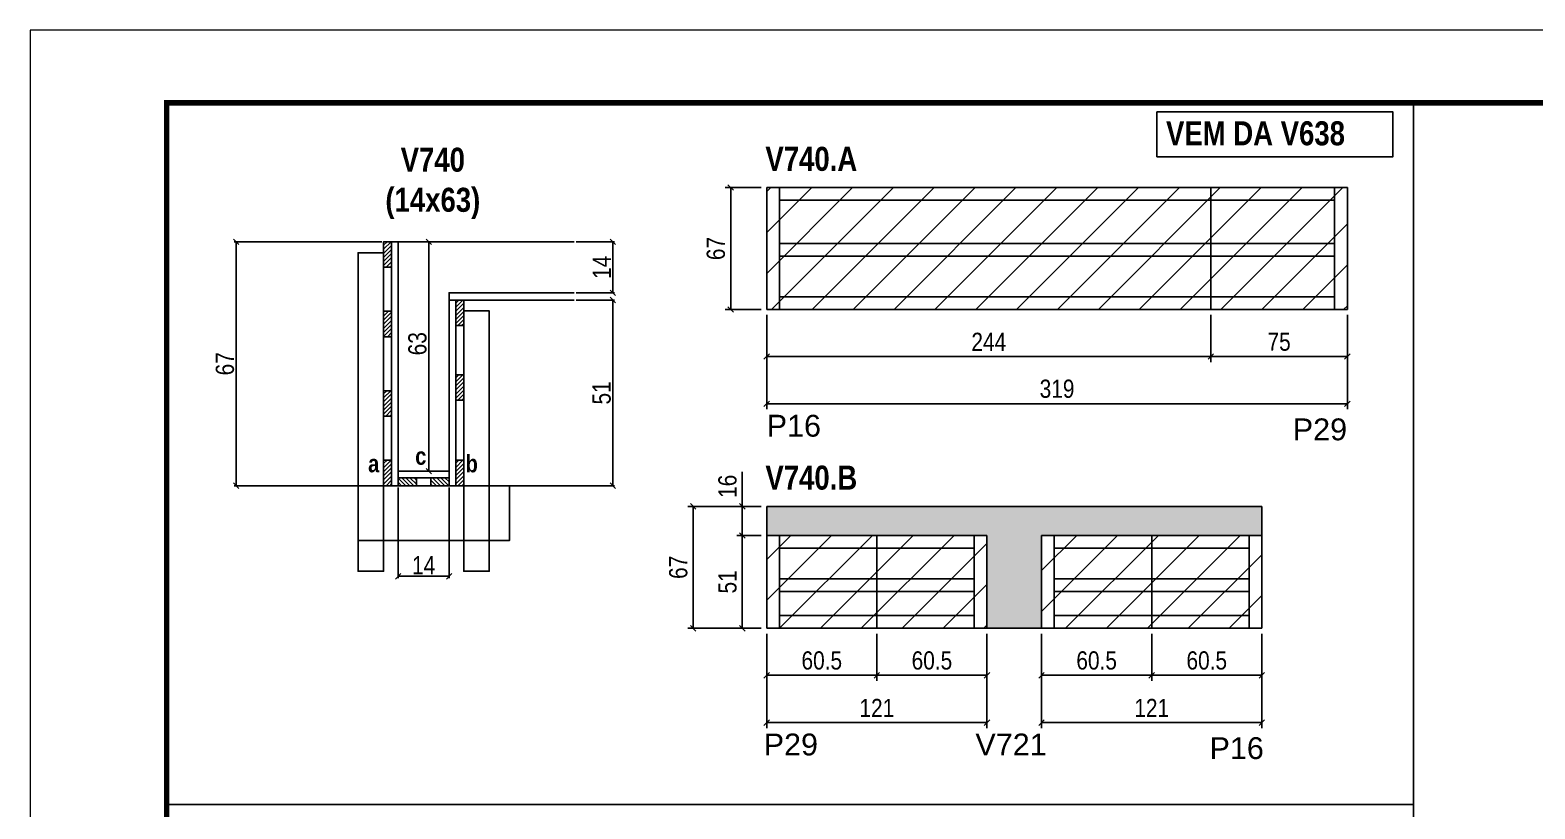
# Model space of a CAD drawing. Extents: x 3309 to 9563, y -2522 to 14608.
# Drawn here: x 6493 to 7320, y 10734 to 11162 of the extents above; entities that cross this region are included whole.
import ezdxf

# ---------------------------------------------------------------- set-up
doc = ezdxf.new("R2010")
doc.units = 0
doc.header["$PDMODE"] = 35
doc.header["$PDSIZE"] = -10
doc.linetypes.add('DASHED', pattern=[0.75, 0.5, -0.25])
for name, color, linetype in [('5', 5, 'Continuous'), ('COTA', 241, 'Continuous'), ('detalhes', 4, 'Continuous'), ('NOMENCLATURA', 7, 'Continuous'), ('Painéis', 200, 'Continuous'), ('SARR_2.2x7', 40, 'Continuous'), ('SARR_3.5x7', 81, 'Continuous')]:
    doc.layers.add(name, color=color, linetype=linetype)
for name, color, linetype, lineweight in [('CONCRETO', 251, 'Continuous', 25), ('Folhas', 255, 'Continuous', 9), ('Hachura', 251, 'Continuous', 9), ('SARRAFO DE PRESSAO', 251, 'DASHED', 9)]:
    doc.layers.add(name, color=color, linetype=linetype, lineweight=lineweight)
doc.styles.add('COTA TECNICA', font='techl___.ttf', dxfattribs={"height": 10})
doc.styles.add('COTA TECNICA 2X', font='techl___.ttf', dxfattribs={"height": 10})
doc.styles.get("Standard").update_dxf_attribs({"font": 'arial.ttf'})
doc.styles.add('TECNICA', font='techb___.ttf', dxfattribs={"height": 10})
doc.dimstyles.new('PAINEL', dxfattribs={"dimtxt": 10, "dimasz": 3, "dimexe": 3, "dimexo": 3, "dimgap": 3, "dimtad": 1, "dimdec": 1, "dimzin": 12, "dimdsep": 46, "dimtxsty": 'COTA TECNICA', "dimblk1": 'OBLIQUE', "dimblk2": 'OBLIQUE', "dimsah": 1, "dimcen": 0.9, "dimclrd": 4, "dimclre": 4, "dimclrt": 240, "dimadec": 1, "dimazin": 3, "dimtfac": 1, "dimtdec": 1, "dimtmove": 0, "dimatfit": 3, "dimfxl": 1, "dimtolj": 1, "dimtzin": 12, "dimarcsym": 0})
doc.dimstyles.new('SECAO', dxfattribs={"dimscale": 0.333333, "dimtxt": 5, "dimasz": 9, "dimexe": 3, "dimexo": 3, "dimgap": 3, "dimtad": 1, "dimdec": 1, "dimlfac": 0.5, "dimzin": 12, "dimdsep": 46, "dimtxsty": 'COTA TECNICA 2X', "dimblk1": 'OBLIQUE', "dimblk2": 'OBLIQUE', "dimsah": 1, "dimcen": 0.9, "dimclrd": 4, "dimclre": 4, "dimclrt": 240, "dimadec": 1, "dimazin": 3, "dimtfac": 1, "dimtdec": 1, "dimtmove": 0, "dimatfit": 3, "dimfxl": 1, "dimtolj": 1, "dimtzin": 12, "dimarcsym": 0})
pattern_1 = [(45, (-116874.6796, -22271.5299), (-1.122532015, 1.122532015), [])]

# ---------------------------------------------------------------- blocks, each defined once
blk = doc.blocks.new('9999999999')
at = {"layer": 'Folhas'}
blk.add_lwpolyline([(98138.98, 34190.21), (99623.98, 34190.21), (99623.98, 35240.21), (98138.98, 35240.21)], close=True, dxfattribs=at)
at = {"layer": 'Folhas', "color": 30, "const_width": 3}
blk.add_lwpolyline([(98213.98, 34230.21), (99583.98, 34230.21), (99583.98, 35200.21), (98213.98, 35200.21)], close=True, dxfattribs=at)
blk = doc.blocks.new('_Oblique')
at = {"color": 0, "linetype": 'ByBlock', "lineweight": -2}
blk.add_line((-0.5, -0.5), (0.5, 0.5), dxfattribs=at)
blk = doc.blocks.new('*D2323')
at = {"layer": 'COTA', "color": 4, "lineweight": -2, "transparency": 16777216}
for p, q in [((6695.09, 10910.82), (6695.09, 10861.07)), ((6723.09, 10910.82), (6723.09, 10861.07)), ((6723.09, 10862.07), (6695.09, 10862.07))]:
    blk.add_line(p, q, dxfattribs=at)
at = {"layer": 'Defpoints', "color": 0, "transparency": 16777216}
for p in [(6695.09, 10911.82), (6723.09, 10911.82), (6695.09, 10862.07)]:
    blk.add_point(p, dxfattribs=at)
at = {"layer": 'COTA', "color": 4, "lineweight": -2, "transparency": 16777216, "xscale": 3, "yscale": 3, "zscale": 3, "rotation": 180}
blk.add_blockref('_Oblique', (6695.09, 10862.07), dxfattribs=at)
at = {"layer": 'COTA', "color": 4, "lineweight": -2, "transparency": 16777216, "xscale": 3, "yscale": 3, "zscale": 3}
blk.add_blockref('_Oblique', (6723.09, 10862.07), dxfattribs=at)
at = {"layer": 'COTA', "color": 240, "transparency": 16777216, "insert": (6709.09, 10868.15), "char_height": 10, "attachment_point": 5, "style": 'COTA TECNICA 2X'}
blk.add_mtext('\\A1;14', dxfattribs=at)
blk = doc.blocks.new('*D2324')
at = {"layer": 'COTA', "color": 4, "lineweight": -2, "transparency": 16777216}
for p, q in [((6686.09, 11045.82), (6605.04, 11045.82)), ((6606.04, 11045.82), (6606.04, 10911.82)), ((6686.09, 10911.82), (6605.04, 10911.82))]:
    blk.add_line(p, q, dxfattribs=at)
at = {"layer": 'Defpoints', "color": 0, "transparency": 16777216}
for p in [(6687.09, 11045.82, 0), (6606.04, 10911.82), (6687.09, 10911.82, 0)]:
    blk.add_point(p, dxfattribs=at)
at = {"layer": 'COTA', "color": 4, "lineweight": -2, "transparency": 16777216, "xscale": 3, "yscale": 3, "zscale": 3}
for p, rotation in [((6606.04, 11045.82), 90), ((6606.04, 10911.82), 270)]:
    blk.add_blockref('_Oblique', p, dxfattribs=dict(at, rotation=rotation))
at = {"layer": 'COTA', "color": 240, "transparency": 16777216, "insert": (6599.94, 10978.82), "char_height": 10, "attachment_point": 5, "rotation": 90, "style": 'COTA TECNICA 2X'}
blk.add_mtext('\\A1;67', dxfattribs=at)
blk = doc.blocks.new('*D2325')
at = {"layer": 'COTA', "color": 4, "lineweight": -2, "transparency": 16777216}
for p, q in [((6792.79, 11013.82), (6814.01, 11013.82)), ((6813.01, 11013.82), (6813.01, 10911.82)), ((6732.09, 10911.82), (6814.01, 10911.82))]:
    blk.add_line(p, q, dxfattribs=at)
at = {"layer": 'Defpoints', "color": 0, "transparency": 16777216}
for p in [(6791.79, 11013.82), (6731.09, 10911.82, 0), (6813.01, 10911.82)]:
    blk.add_point(p, dxfattribs=at)
at = {"layer": 'COTA', "color": 4, "lineweight": -2, "transparency": 16777216, "xscale": 3, "yscale": 3, "zscale": 3}
for p, rotation in [((6813.01, 11013.82), 90), ((6813.01, 10911.82), 270)]:
    blk.add_blockref('_Oblique', p, dxfattribs=dict(at, rotation=rotation))
at = {"layer": 'COTA', "color": 240, "transparency": 16777216, "insert": (6806.9, 10962.82), "char_height": 10, "attachment_point": 5, "rotation": 90, "style": 'COTA TECNICA 2X'}
blk.add_mtext('\\A1;51', dxfattribs=at)
blk = doc.blocks.new('*D2326')
at = {"layer": 'COTA', "color": 4, "lineweight": -2, "transparency": 16777216}
for p, q in [((6722.09, 11045.82), (6710.91, 11045.82)), ((6711.91, 10919.82), (6711.91, 11045.82)), ((6722.09, 10919.82), (6710.91, 10919.82))]:
    blk.add_line(p, q, dxfattribs=at)
at = {"layer": 'Defpoints', "color": 0, "transparency": 16777216}
for p in [(6711.91, 11045.82), (6723.09, 11045.82), (6723.09, 10919.82)]:
    blk.add_point(p, dxfattribs=at)
at = {"layer": 'COTA', "color": 4, "lineweight": -2, "transparency": 16777216, "xscale": 3, "yscale": 3, "zscale": 3}
for p, rotation in [((6711.91, 11045.82), 90), ((6711.91, 10919.82), 270)]:
    blk.add_blockref('_Oblique', p, dxfattribs=dict(at, rotation=rotation))
at = {"layer": 'COTA', "color": 240, "transparency": 16777216, "insert": (6705.7, 10989.82), "char_height": 10, "attachment_point": 5, "rotation": 90, "style": 'COTA TECNICA 2X'}
blk.add_mtext('\\A1;63', dxfattribs=at)
blk = doc.blocks.new('*D2327')
at = {"layer": 'COTA', "color": 4, "lineweight": -2, "transparency": 16777216}
for p, q in [((6792.79, 11045.82), (6814.01, 11045.82)), ((6813.01, 11017.82), (6813.01, 11045.82)), ((6792.79, 11017.82), (6814.01, 11017.82))]:
    blk.add_line(p, q, dxfattribs=at)
at = {"layer": 'Defpoints', "color": 0, "transparency": 16777216}
for p in [(6791.79, 11045.82), (6813.01, 11045.82), (6791.79, 11017.82)]:
    blk.add_point(p, dxfattribs=at)
at = {"layer": 'COTA', "color": 4, "lineweight": -2, "transparency": 16777216, "xscale": 3, "yscale": 3, "zscale": 3}
for p, rotation in [((6813.01, 11045.82), 90), ((6813.01, 11017.82), 270)]:
    blk.add_blockref('_Oblique', p, dxfattribs=dict(at, rotation=rotation))
at = {"layer": 'COTA', "color": 240, "transparency": 16777216, "insert": (6806.94, 11031.82), "char_height": 10, "attachment_point": 5, "rotation": 90, "style": 'COTA TECNICA 2X'}
blk.add_mtext('\\A1;14', dxfattribs=at)
blk = doc.blocks.new('*D2332')
at = {"layer": 'COTA', "color": 4, "lineweight": -2, "transparency": 16777216}
for p, q in [((6897.56, 11005.62), (6897.56, 10953.8)), ((7216.56, 11005.62), (7216.56, 10953.8)), ((6897.56, 10956.8), (7216.56, 10956.8))]:
    blk.add_line(p, q, dxfattribs=at)
at = {"layer": 'Defpoints', "color": 0, "transparency": 16777216}
for p in [(6897.56, 11008.62), (7216.56, 11008.62), (7216.56, 10956.8)]:
    blk.add_point(p, dxfattribs=at)
at = {"layer": 'COTA', "color": 4, "lineweight": -2, "transparency": 16777216, "xscale": 3, "yscale": 3, "zscale": 3, "rotation": 180}
blk.add_blockref('_Oblique', (6897.56, 10956.8), dxfattribs=at)
at = {"layer": 'COTA', "color": 4, "lineweight": -2, "transparency": 16777216, "xscale": 3, "yscale": 3, "zscale": 3}
blk.add_blockref('_Oblique', (7216.56, 10956.8), dxfattribs=at)
at = {"layer": 'COTA', "color": 240, "transparency": 16777216, "insert": (7057.06, 10965.04), "char_height": 10, "attachment_point": 5, "style": 'COTA TECNICA'}
blk.add_mtext('\\A1;319', dxfattribs=at)
blk = doc.blocks.new('*D2333')
at = {"layer": 'COTA', "color": 4, "lineweight": -2, "transparency": 16777216}
for p, q in [((6897.56, 11005.62), (6897.56, 10979.78)), ((7141.56, 11005.62), (7141.56, 10979.78)), ((6897.56, 10982.78), (7141.56, 10982.78))]:
    blk.add_line(p, q, dxfattribs=at)
at = {"layer": 'Defpoints', "color": 0, "transparency": 16777216}
for p in [(6897.56, 11008.62), (7141.56, 11008.62), (7141.56, 10982.78)]:
    blk.add_point(p, dxfattribs=at)
at = {"layer": 'COTA', "color": 4, "lineweight": -2, "transparency": 16777216, "xscale": 3, "yscale": 3, "zscale": 3, "rotation": 180}
blk.add_blockref('_Oblique', (6897.56, 10982.78), dxfattribs=at)
at = {"layer": 'COTA', "color": 4, "lineweight": -2, "transparency": 16777216, "xscale": 3, "yscale": 3, "zscale": 3}
blk.add_blockref('_Oblique', (7141.56, 10982.78), dxfattribs=at)
at = {"layer": 'COTA', "color": 240, "transparency": 16777216, "insert": (7019.56, 10990.86), "char_height": 10, "attachment_point": 5, "style": 'COTA TECNICA'}
blk.add_mtext('\\A1;244', dxfattribs=at)
blk = doc.blocks.new('*D2334')
at = {"layer": 'COTA', "color": 4, "lineweight": -2, "transparency": 16777216}
for p, q in [((7141.56, 11005.62), (7141.56, 10979.78)), ((7216.56, 11005.62), (7216.56, 10979.78)), ((7141.56, 10982.78), (7216.56, 10982.78))]:
    blk.add_line(p, q, dxfattribs=at)
at = {"layer": 'Defpoints', "color": 0, "transparency": 16777216}
for p in [(7141.56, 11008.62), (7216.56, 11008.62), (7216.56, 10982.78)]:
    blk.add_point(p, dxfattribs=at)
at = {"layer": 'COTA', "color": 4, "lineweight": -2, "transparency": 16777216, "xscale": 3, "yscale": 3, "zscale": 3, "rotation": 180}
blk.add_blockref('_Oblique', (7141.56, 10982.78), dxfattribs=at)
at = {"layer": 'COTA', "color": 4, "lineweight": -2, "transparency": 16777216, "xscale": 3, "yscale": 3, "zscale": 3}
blk.add_blockref('_Oblique', (7216.56, 10982.78), dxfattribs=at)
at = {"layer": 'COTA', "color": 240, "transparency": 16777216, "insert": (7179.06, 10990.89), "char_height": 10, "attachment_point": 5, "style": 'COTA TECNICA'}
blk.add_mtext('\\A1;75', dxfattribs=at)
blk = doc.blocks.new('*D2335')
at = {"layer": 'COTA', "color": 4, "lineweight": -2, "transparency": 16777216}
for p, q in [((6897.56, 10830.48), (6897.56, 10778.66)), ((7018.56, 10830.48), (7018.56, 10778.66)), ((6897.56, 10781.66), (7018.56, 10781.66))]:
    blk.add_line(p, q, dxfattribs=at)
at = {"layer": 'Defpoints', "color": 0, "transparency": 16777216}
for p in [(6897.56, 10833.48), (7018.56, 10833.48), (7018.56, 10781.66)]:
    blk.add_point(p, dxfattribs=at)
at = {"layer": 'COTA', "color": 4, "lineweight": -2, "transparency": 16777216, "xscale": 3, "yscale": 3, "zscale": 3, "rotation": 180}
blk.add_blockref('_Oblique', (6897.56, 10781.66), dxfattribs=at)
at = {"layer": 'COTA', "color": 4, "lineweight": -2, "transparency": 16777216, "xscale": 3, "yscale": 3, "zscale": 3}
blk.add_blockref('_Oblique', (7018.56, 10781.66), dxfattribs=at)
at = {"layer": 'COTA', "color": 240, "transparency": 16777216, "insert": (6958.06, 10789.72), "char_height": 10, "attachment_point": 5, "style": 'COTA TECNICA'}
blk.add_mtext('\\A1;121', dxfattribs=at)
blk = doc.blocks.new('*D2336')
at = {"layer": 'COTA', "color": 4, "lineweight": -2, "transparency": 16777216}
for p, q in [((6897.56, 10830.48), (6897.56, 10804.65)), ((6958.06, 10830.48), (6958.06, 10804.65)), ((6897.56, 10807.65), (6958.06, 10807.65))]:
    blk.add_line(p, q, dxfattribs=at)
at = {"layer": 'Defpoints', "color": 0, "transparency": 16777216}
for p in [(6897.56, 10833.48), (6958.06, 10833.48), (6958.06, 10807.65)]:
    blk.add_point(p, dxfattribs=at)
at = {"layer": 'COTA', "color": 4, "lineweight": -2, "transparency": 16777216, "xscale": 3, "yscale": 3, "zscale": 3, "rotation": 180}
blk.add_blockref('_Oblique', (6897.56, 10807.65), dxfattribs=at)
at = {"layer": 'COTA', "color": 4, "lineweight": -2, "transparency": 16777216, "xscale": 3, "yscale": 3, "zscale": 3}
blk.add_blockref('_Oblique', (6958.06, 10807.65), dxfattribs=at)
at = {"layer": 'COTA', "color": 240, "transparency": 16777216, "insert": (6927.81, 10815.76), "char_height": 10, "attachment_point": 5, "style": 'COTA TECNICA'}
blk.add_mtext('\\A1;60.5', dxfattribs=at)
blk = doc.blocks.new('*D2337')
at = {"layer": 'COTA', "color": 4, "lineweight": -2, "transparency": 16777216}
for p, q in [((6958.06, 10830.48), (6958.06, 10804.65)), ((7018.56, 10830.48), (7018.56, 10804.65)), ((6958.06, 10807.65), (7018.56, 10807.65))]:
    blk.add_line(p, q, dxfattribs=at)
at = {"layer": 'Defpoints', "color": 0, "transparency": 16777216}
for p in [(6958.06, 10833.48), (7018.56, 10833.48), (7018.56, 10807.65)]:
    blk.add_point(p, dxfattribs=at)
at = {"layer": 'COTA', "color": 4, "lineweight": -2, "transparency": 16777216, "xscale": 3, "yscale": 3, "zscale": 3, "rotation": 180}
blk.add_blockref('_Oblique', (6958.06, 10807.65), dxfattribs=at)
at = {"layer": 'COTA', "color": 4, "lineweight": -2, "transparency": 16777216, "xscale": 3, "yscale": 3, "zscale": 3}
blk.add_blockref('_Oblique', (7018.56, 10807.65), dxfattribs=at)
at = {"layer": 'COTA', "color": 240, "transparency": 16777216, "insert": (6988.31, 10815.76), "char_height": 10, "attachment_point": 5, "style": 'COTA TECNICA'}
blk.add_mtext('\\A1;60.5', dxfattribs=at)
blk = doc.blocks.new('*D2338')
at = {"layer": 'COTA', "color": 4, "lineweight": -2, "transparency": 16777216}
for p, q in [((7048.56, 10830.48), (7048.56, 10778.66)), ((7169.56, 10830.48), (7169.56, 10778.66)), ((7048.56, 10781.66), (7169.56, 10781.66))]:
    blk.add_line(p, q, dxfattribs=at)
at = {"layer": 'Defpoints', "color": 0, "transparency": 16777216}
for p in [(7048.56, 10833.48), (7169.56, 10833.48), (7169.56, 10781.66)]:
    blk.add_point(p, dxfattribs=at)
at = {"layer": 'COTA', "color": 4, "lineweight": -2, "transparency": 16777216, "xscale": 3, "yscale": 3, "zscale": 3, "rotation": 180}
blk.add_blockref('_Oblique', (7048.56, 10781.66), dxfattribs=at)
at = {"layer": 'COTA', "color": 4, "lineweight": -2, "transparency": 16777216, "xscale": 3, "yscale": 3, "zscale": 3}
blk.add_blockref('_Oblique', (7169.56, 10781.66), dxfattribs=at)
at = {"layer": 'COTA', "color": 240, "transparency": 16777216, "insert": (7109.06, 10789.72), "char_height": 10, "attachment_point": 5, "style": 'COTA TECNICA'}
blk.add_mtext('\\A1;121', dxfattribs=at)
blk = doc.blocks.new('*D2339')
at = {"layer": 'COTA', "color": 4, "lineweight": -2, "transparency": 16777216}
for p, q in [((7048.56, 10830.48), (7048.56, 10804.65)), ((7109.06, 10830.48), (7109.06, 10804.65)), ((7048.56, 10807.65), (7109.06, 10807.65))]:
    blk.add_line(p, q, dxfattribs=at)
at = {"layer": 'Defpoints', "color": 0, "transparency": 16777216}
for p in [(7048.56, 10833.48), (7109.06, 10833.48), (7109.06, 10807.65)]:
    blk.add_point(p, dxfattribs=at)
at = {"layer": 'COTA', "color": 4, "lineweight": -2, "transparency": 16777216, "xscale": 3, "yscale": 3, "zscale": 3, "rotation": 180}
blk.add_blockref('_Oblique', (7048.56, 10807.65), dxfattribs=at)
at = {"layer": 'COTA', "color": 4, "lineweight": -2, "transparency": 16777216, "xscale": 3, "yscale": 3, "zscale": 3}
blk.add_blockref('_Oblique', (7109.06, 10807.65), dxfattribs=at)
at = {"layer": 'COTA', "color": 240, "transparency": 16777216, "insert": (7078.81, 10815.76), "char_height": 10, "attachment_point": 5, "style": 'COTA TECNICA'}
blk.add_mtext('\\A1;60.5', dxfattribs=at)
blk = doc.blocks.new('*D2340')
at = {"layer": 'COTA', "color": 4, "lineweight": -2, "transparency": 16777216}
for p, q in [((7109.06, 10830.48), (7109.06, 10804.65)), ((7169.56, 10830.48), (7169.56, 10804.65)), ((7109.06, 10807.65), (7169.56, 10807.65))]:
    blk.add_line(p, q, dxfattribs=at)
at = {"layer": 'Defpoints', "color": 0, "transparency": 16777216}
for p in [(7109.06, 10833.48), (7169.56, 10833.48), (7169.56, 10807.65)]:
    blk.add_point(p, dxfattribs=at)
at = {"layer": 'COTA', "color": 4, "lineweight": -2, "transparency": 16777216, "xscale": 3, "yscale": 3, "zscale": 3, "rotation": 180}
blk.add_blockref('_Oblique', (7109.06, 10807.65), dxfattribs=at)
at = {"layer": 'COTA', "color": 4, "lineweight": -2, "transparency": 16777216, "xscale": 3, "yscale": 3, "zscale": 3}
blk.add_blockref('_Oblique', (7169.56, 10807.65), dxfattribs=at)
at = {"layer": 'COTA', "color": 240, "transparency": 16777216, "insert": (7139.31, 10815.76), "char_height": 10, "attachment_point": 5, "style": 'COTA TECNICA'}
blk.add_mtext('\\A1;60.5', dxfattribs=at)
blk = doc.blocks.new('*D2341')
at = {"layer": 'COTA', "color": 4, "lineweight": -2, "transparency": 16777216}
for p, q in [((6894.56, 11075.62), (6874.75, 11075.62)), ((6877.75, 11008.62), (6877.75, 11075.62)), ((6894.56, 11008.62), (6874.75, 11008.62))]:
    blk.add_line(p, q, dxfattribs=at)
at = {"layer": 'Defpoints', "color": 0, "transparency": 16777216}
for p in [(6877.75, 11075.62), (6897.56, 11075.62), (6897.56, 11008.62)]:
    blk.add_point(p, dxfattribs=at)
at = {"layer": 'COTA', "color": 4, "lineweight": -2, "transparency": 16777216, "xscale": 3, "yscale": 3, "zscale": 3}
for p, rotation in [((6877.75, 11075.62), 90), ((6877.75, 11008.62), 270)]:
    blk.add_blockref('_Oblique', p, dxfattribs=dict(at, rotation=rotation))
at = {"layer": 'COTA', "color": 240, "transparency": 16777216, "insert": (6869.65, 11042.12), "char_height": 10, "attachment_point": 5, "rotation": 90, "style": 'COTA TECNICA'}
blk.add_mtext('\\A1;67', dxfattribs=at)
blk = doc.blocks.new('*D2342')
at = {"layer": 'COTA', "color": 4, "lineweight": -2, "transparency": 16777216}
for p, q in [((6894.56, 10884.48), (6881.15, 10884.48)), ((6884.15, 10884.48), (6884.15, 10833.48)), ((6894.56, 10833.48), (6881.15, 10833.48))]:
    blk.add_line(p, q, dxfattribs=at)
at = {"layer": 'Defpoints', "color": 0, "transparency": 16777216}
for p in [(6897.56, 10884.48), (6884.15, 10833.48), (6897.56, 10833.48)]:
    blk.add_point(p, dxfattribs=at)
at = {"layer": 'COTA', "color": 4, "lineweight": -2, "transparency": 16777216, "xscale": 3, "yscale": 3, "zscale": 3}
for p, rotation in [((6884.15, 10884.48), 90), ((6884.15, 10833.48), 270)]:
    blk.add_blockref('_Oblique', p, dxfattribs=dict(at, rotation=rotation))
at = {"layer": 'COTA', "color": 240, "transparency": 16777216, "insert": (6876.04, 10858.98), "char_height": 10, "attachment_point": 5, "rotation": 90, "style": 'COTA TECNICA'}
blk.add_mtext('\\A1;51', dxfattribs=at)
blk = doc.blocks.new('*D2343')
at = {"layer": 'COTA', "color": 4, "lineweight": -2, "transparency": 16777216}
for p, q in [((6884.15, 10900.48), (6884.15, 10919.5)), ((6894.56, 10900.48), (6881.15, 10900.48)), ((6884.15, 10884.48), (6884.15, 10900.48)), ((6894.56, 10884.48), (6881.15, 10884.48))]:
    blk.add_line(p, q, dxfattribs=at)
at = {"layer": 'Defpoints', "color": 0, "transparency": 16777216}
for p in [(6884.15, 10900.48), (6897.56, 10900.48), (6897.56, 10884.48)]:
    blk.add_point(p, dxfattribs=at)
at = {"layer": 'COTA', "color": 4, "lineweight": -2, "transparency": 16777216, "xscale": 3, "yscale": 3, "zscale": 3}
for p, rotation in [((6884.15, 10900.48), 90), ((6884.15, 10884.48), 270)]:
    blk.add_blockref('_Oblique', p, dxfattribs=dict(at, rotation=rotation))
at = {"layer": 'COTA', "color": 240, "transparency": 16777216, "insert": (6876.04, 10911.49), "char_height": 10, "attachment_point": 5, "rotation": 90, "style": 'COTA TECNICA'}
blk.add_mtext('\\A1;16', dxfattribs=at)
blk = doc.blocks.new('*D2344')
at = {"layer": 'COTA', "color": 4, "lineweight": -2, "transparency": 16777216}
for p, q in [((6894.56, 10900.48), (6854.13, 10900.48)), ((6857.13, 10833.48), (6857.13, 10900.48)), ((6894.56, 10833.48), (6854.13, 10833.48))]:
    blk.add_line(p, q, dxfattribs=at)
at = {"layer": 'Defpoints', "color": 0, "transparency": 16777216}
for p in [(6857.13, 10900.48), (6897.56, 10900.48), (6897.56, 10833.48)]:
    blk.add_point(p, dxfattribs=at)
at = {"layer": 'COTA', "color": 4, "lineweight": -2, "transparency": 16777216, "xscale": 3, "yscale": 3, "zscale": 3}
for p, rotation in [((6857.13, 10900.48), 90), ((6857.13, 10833.48), 270)]:
    blk.add_blockref('_Oblique', p, dxfattribs=dict(at, rotation=rotation))
at = {"layer": 'COTA', "color": 240, "transparency": 16777216, "insert": (6849.02, 10866.98), "char_height": 10, "attachment_point": 5, "rotation": 90, "style": 'COTA TECNICA'}
blk.add_mtext('\\A1;67', dxfattribs=at)

msp = doc.modelspace()

# ---------------------------------------------------------------- hatches: boundary and pattern name
at = {"layer": 'COTA'}
h = msp.add_hatch(dxfattribs=at)
h.set_pattern_fill('AR-CONC', color=256, scale=0.03)
h.set_pattern_definition([(50, (-32.7245, 18.0535), (5.46554, -0.4781726), [0.5715, -6.2865]), (355, (-32.7245, 18.0535), (-1.0573026, 5.7317054), [0.4572, -5.0292175]), (100.451445, (-32.269, 18.0137), (4.4082374, 5.2535326), [0.4857003, -5.3427073]), (46.1842, (-32.7245, 19.5775), (8.1323712, -1.26127), [0.85725, -9.42975]), (96.63556, (-32.047, 19.4724), (7.122124, 7.4227837), [0.7285507, -8.014068]), (351.18415, (-32.7245, 19.5775), (7.122124, 7.422784), [0.685799, -7.543792]), (21, (-31.9625, 19.1965), (4.5484317, -3.067956), [0.5715, -6.2865]), (326, (-31.9625, 19.1965), (1.8540609, 5.525639), [0.4572, -5.0292]), (71.451445, (-31.5835, 18.941), (6.4024926, 2.457683), [0.4857003, -5.3426981]), (37.5, (-32.7245, 18.0535), (0.0926581, 2.53665117), [0, -4.96824, 0, -5.1054, 0, -5.04825]), (7.5, (-32.7245, 18.0535), (2.0045899, 3.00541724), [0, -2.91084, 0, -4.85394, 0, -1.92405]), (327.5, (-34.4238, 18.0535), (4.06771786, -0.17186232), [0, -1.905, 0, -5.9436, 0, -7.8867]), (317.5, (-35.1858, 18.0535), (4.4438754, 0.7627947), [0, -2.4765, 0, -3.94716, 0, -5.6007])])
h.paths.add_polyline_path([(7018.56, 10833.48), (7048.56, 10833.48), (7048.56, 10884.48), (7169.56, 10884.48), (7169.56, 10900.48), (6897.56, 10900.48), (6897.56, 10884.48), (7018.56, 10884.48)])
at = {"layer": 'Hachura', "linetype": 'ByBlock'}
h = msp.add_hatch(dxfattribs=at)
h.set_pattern_fill('ANSI31', color=256, scale=5)
h.paths.add_polyline_path([(7141.56, 11008.62), (7141.56, 11075.62), (6897.56, 11075.62), (6897.56, 11008.62)])
h.paths.add_polyline_path([(7141.56, 11008.62), (7216.56, 11008.62), (7216.56, 11075.62), (7141.56, 11075.62)])
h.paths.add_polyline_path([(7109.06, 10833.48), (7169.56, 10833.48), (7169.56, 10884.48), (7109.06, 10884.48)])
h.paths.add_polyline_path([(7109.06, 10833.48), (7109.06, 10884.48), (7048.56, 10884.48), (7048.56, 10833.48)])
h.paths.add_polyline_path([(7018.56, 10884.48), (6958.06, 10884.48), (6958.06, 10833.48), (7018.56, 10833.48)])
h.paths.add_polyline_path([(6897.56, 10884.48), (6897.56, 10833.48), (6958.06, 10833.48), (6958.06, 10884.48)])
at = {"layer": 'SARR_2.2x7'}
h = msp.add_hatch(dxfattribs=at)
h.set_pattern_fill('ANSI31', color=256, scale=0.5)
h.set_pattern_definition([(45, (-116825.0796, -22189.7139), (-1.122532015, 1.122532015), [])])
h.paths.add_polyline_path([(6687.09, 11031.82), (6691.49, 11031.82), (6691.49, 11045.82), (6687.09, 11045.82)])
h = msp.add_hatch(dxfattribs=at)
h.set_pattern_fill('ANSI31', color=256, scale=0.5)
h.set_pattern_definition([(45, (-116835.0796, -22221.7139), (-1.122532015, 1.122532015), [])])
h.paths.add_polyline_path([(6731.09, 10999.82), (6726.69, 10999.82), (6726.69, 11013.82), (6731.09, 11013.82)])
h = msp.add_hatch(dxfattribs=at)
h.set_pattern_fill('ANSI31', color=256, scale=0.5)
h.set_pattern_definition(pattern_1)
h.paths.add_polyline_path([(6691.49, 11007.64), (6687.09, 11007.64), (6687.09, 10993.64), (6691.49, 10993.64)])
h = msp.add_hatch(dxfattribs=at)
h.set_pattern_fill('ANSI31', color=256, scale=0.5)
h.set_pattern_definition([(45, (-116835.0796, -22262.7139), (-1.122532015, 1.122532015), [])])
h.paths.add_polyline_path([(6731.09, 10958.82), (6726.69, 10958.82), (6726.69, 10972.82), (6731.09, 10972.82)])
h = msp.add_hatch(dxfattribs=at)
h.set_pattern_fill('ANSI31', color=256, scale=0.5)
h.set_pattern_definition(pattern_1)
h.paths.add_polyline_path([(6691.49, 10950.01), (6687.09, 10950.01), (6687.09, 10964.01), (6691.49, 10964.01)])
h = msp.add_hatch(dxfattribs=at)
h.set_pattern_fill('ANSI31', color=256, scale=0.5)
h.set_pattern_definition([(45, (-116825.0796, -22309.7139), (-1.122532015, 1.122532015), [])])
h.paths.add_polyline_path([(6687.09, 10911.82), (6691.49, 10911.82), (6691.49, 10925.82), (6687.09, 10925.82)])
h = msp.add_hatch(dxfattribs=at)
h.set_pattern_fill('ANSI31', color=256, scale=0.5)
h.set_pattern_definition([(45, (-116835.0796, -22309.7139), (-1.122532015, 1.122532015), [])])
h.paths.add_polyline_path([(6731.09, 10911.82), (6726.69, 10911.82), (6726.69, 10925.82), (6731.09, 10925.82)])
h = msp.add_hatch(dxfattribs=at)
h.set_pattern_fill('ANSI31', color=256, scale=0.5, angle=90)
h.set_pattern_definition([(135, (39930.6287, -112600.3449), (-1.122532015, -1.122532015), [])])
h.paths.add_polyline_path([(6705.09, 10911.82), (6705.09, 10916.22), (6695.09, 10916.22), (6695.09, 10911.82)])
h = msp.add_hatch(dxfattribs=at)
h.set_pattern_fill('ANSI31', color=256, scale=0.5, angle=90)
h.set_pattern_definition([(135, (39920.6287, -112600.3449), (-1.122532015, -1.122532015), [])])
h.paths.add_polyline_path([(6713.09, 10916.22), (6713.09, 10911.82), (6723.09, 10911.82), (6723.09, 10916.22)])

# ---------------------------------------------------------------- linework, layer by layer
at = {"layer": 'CONCRETO', "linetype": 'Continuous'}
msp.add_line((6791.79, 11045.82), (6687.09, 11045.82), dxfattribs=at)
at = {"layer": 'COTA'}
for p, q in [((7252.87, 11122.13), (7252.87, 10351.38)), ((6897.56, 10884.48), (6897.56, 10900.48)), ((6897.56, 10900.48), (7169.56, 10900.48)), ((7169.56, 10900.48), (7169.56, 10884.48)), ((7018.56, 10833.48), (7048.56, 10833.48)), ((7252.87, 10736.76), (6567.87, 10736.76))]:
    msp.add_line(p, q, dxfattribs=at)
at = {"layer": 'NOMENCLATURA'}
msp.add_lwpolyline([(7111.92, 11117.15), (7241.55, 11117.15), (7241.55, 11092.58), (7111.92, 11092.58)], close=True, dxfattribs=at)
at = {"layer": 'Painéis', "linetype": 'ByBlock'}
for p, q in [((7216.56, 11075.62), (6897.56, 11075.62)), ((6897.56, 11075.62), (6897.56, 11008.62)), ((7141.56, 11075.62), (7141.56, 11008.62)), ((7216.56, 11008.62), (7216.56, 11075.62)), ((6897.56, 11008.62), (7216.56, 11008.62)), ((7018.56, 10884.48), (6897.56, 10884.48)), ((6897.56, 10884.48), (6897.56, 10833.48)), ((6958.06, 10884.48), (6958.06, 10833.48)), ((7018.56, 10833.48), (7018.56, 10884.48)), ((7169.56, 10884.48), (7048.56, 10884.48)), ((7048.56, 10884.48), (7048.56, 10833.48)), ((7109.06, 10884.48), (7109.06, 10833.48)), ((7169.56, 10833.48), (7169.56, 10884.48)), ((6897.56, 10833.48), (7018.56, 10833.48)), ((7048.56, 10833.48), (7169.56, 10833.48))]:
    msp.add_line(p, q, dxfattribs=at)
at = {"layer": 'Painéis', "linetype": 'Continuous'}
for points in [[(6691.49, 10911.82), (6691.49, 11045.82), (6695.09, 11045.82), (6695.09, 10911.82)], [(6726.69, 10911.82), (6726.69, 11013.82), (6723.09, 11013.82), (6723.09, 10911.82)], [(6723.09, 10919.82), (6695.09, 10919.82), (6695.09, 10916.22), (6723.09, 10916.22)]]:
    msp.add_lwpolyline(points, close=True, dxfattribs=at)
at = {"layer": 'Painéis', "linetype": 'Continuous', "elevation": 0}
msp.add_lwpolyline([(6791.79, 11013.82), (6723.09, 11013.82), (6723.09, 11017.82), (6791.79, 11017.82)], dxfattribs=at)
at = {"layer": 'SARR_2.2x7', "linetype": 'Continuous'}
for p, q in [((6904.56, 11008.62), (6904.56, 11075.62)), ((7209.56, 11008.62), (7209.56, 11075.62)), ((6904.56, 11068.62), (7141.56, 11068.62)), ((7141.56, 11068.62), (7209.56, 11068.62)), ((6904.56, 11044.9), (7141.56, 11044.9)), ((7209.56, 11044.9), (7141.56, 11044.9)), ((6904.56, 11037.9), (7141.56, 11037.9)), ((7209.56, 11037.9), (7141.56, 11037.9)), ((6904.56, 11015.62), (7141.56, 11015.62)), ((7141.56, 11015.62), (7209.56, 11015.62)), ((6904.56, 10833.48), (6904.56, 10884.48)), ((7011.56, 10833.48), (7011.56, 10884.48)), ((7055.56, 10833.48), (7055.56, 10884.48)), ((7162.56, 10833.48), (7162.56, 10884.48)), ((6904.56, 10877.48), (6958.06, 10877.48)), ((6958.06, 10877.48), (7011.56, 10877.48)), ((7055.56, 10877.48), (7109.06, 10877.48)), ((7109.06, 10877.48), (7162.56, 10877.48)), ((6904.56, 10860.64), (6958.06, 10860.64)), ((6958.06, 10860.64), (7011.56, 10860.64)), ((7055.56, 10860.64), (7109.06, 10860.64)), ((7109.06, 10860.64), (7162.56, 10860.64)), ((6904.56, 10853.64), (6958.06, 10853.64)), ((6958.06, 10853.64), (7011.56, 10853.64)), ((7055.56, 10853.64), (7109.06, 10853.64)), ((7109.06, 10853.64), (7162.56, 10853.64)), ((6904.56, 10840.48), (6958.06, 10840.48)), ((6958.06, 10840.48), (7011.56, 10840.48)), ((7055.56, 10840.48), (7109.06, 10840.48)), ((7109.06, 10840.48), (7162.56, 10840.48))]:
    msp.add_line(p, q, dxfattribs=at)
at = {"layer": 'SARR_2.2x7'}
for points in [[(6691.49, 11045.82), (6691.49, 11031.82), (6687.09, 11031.82), (6687.09, 11045.82)], [(6726.69, 11013.82), (6726.69, 10999.82), (6731.09, 10999.82), (6731.09, 11013.82)], [(6687.09, 10993.64), (6687.09, 11007.64), (6691.49, 11007.64), (6691.49, 10993.64)], [(6726.69, 10972.82), (6726.69, 10958.82), (6731.09, 10958.82), (6731.09, 10972.82)], [(6687.09, 10964.01), (6687.09, 10950.01), (6691.49, 10950.01), (6691.49, 10964.01)], [(6691.49, 10925.82), (6691.49, 10911.82), (6687.09, 10911.82), (6687.09, 10925.82)], [(6726.69, 10925.82), (6726.69, 10911.82), (6731.09, 10911.82), (6731.09, 10925.82)], [(6695.09, 10916.22), (6705.09, 10916.22), (6705.09, 10911.82), (6695.09, 10911.82)], [(6723.09, 10916.22), (6713.09, 10916.22), (6713.09, 10911.82), (6723.09, 10911.82)]]:
    msp.add_lwpolyline(points, close=True, dxfattribs=at)
at = {"layer": 'SARR_3.5x7'}
for points in [[(6687.09, 11039.82), (6673.09, 11039.82), (6673.09, 10864.85), (6687.09, 10864.85)], [(6731.09, 11007.82), (6745.09, 11007.82), (6745.09, 10864.85), (6731.09, 10864.85)], [(6673.09, 10911.82), (6756.28, 10911.82), (6756.28, 10881.73), (6673.09, 10881.73)]]:
    msp.add_lwpolyline(points, close=True, dxfattribs=at)

# ---------------------------------------------------------------- block references
at = {"layer": 'SARRAFO DE PRESSAO', "color": 6, "linetype": 'ByBlock'}
msp.add_blockref('9999999999', (-91646.11, -24078.07), dxfattribs=at)

# ---------------------------------------------------------------- texts
at = {"layer": '5', "linetype": 'Continuous'}
for s, rotation, p in [('P16', 0.00004, (6897.54, 10938.78)), ('P29', 0.00004, (7186.57, 10936.78)), ('P29', 0.00004, (6895.9, 10763.65)), ('V721', 359.99996, (7012.21, 10763.65)), ('P16', 0.00004, (7140.83, 10761.65))]:
    msp.add_text(s, height=12, rotation=rotation, dxfattribs=at).set_placement(p)
at = {"layer": 'detalhes', "style": 'TECNICA'}
for s, p in [('c', (6704.44, 10923.3)), ('b', (6732.13, 10919.18)), ('a', (6678.57, 10919.19))]:
    msp.add_text(s, height=9.6, dxfattribs=at).set_placement(p)
at = {"layer": 'NOMENCLATURA', "style": 'TECNICA'}
for s, p in [('VEM DA V638', (7116.93, 11098.84)), ('V740.A', (6896.84, 11084.8)), ('V740.B', (6896.84, 10909.67))]:
    msp.add_text(s, height=13.2, dxfattribs=at).set_placement(p)
at = {"layer": 'NOMENCLATURA', "insert": (6714.12, 11097.52), "char_height": 13.2, "attachment_point": 2, "style": 'TECNICA'}
msp.add_mtext_dynamic_manual_height_columns('V740\\P(14x63)', width=300.2766, gutter_width=1, heights=[0], dxfattribs=at)

# ---------------------------------------------------------------- dimensions: what is measured, and where the dimension line sits
at = {"layer": 'COTA'}
for base, p1, p2, angle, dimstyle, picture, middle in [((6877.75, 11075.62), (6897.56, 11008.62), (6897.56, 11075.62), 90, 'PAINEL', '*D2341', (6869.65, 11042.12)), ((6606.04, 10911.82, 0), (6687.09, 11045.82), (6687.09, 10911.82), 90, 'SECAO', '*D2324', (6599.94, 10978.82, 0)), ((6813.01, 11045.82), (6791.79, 11017.82), (6791.79, 11045.82), 90, 'SECAO', '*D2327', (6806.94, 11031.82)), ((6813.01, 10911.82, 0), (6791.79, 11013.82), (6731.09, 10911.82), 90, 'SECAO', '*D2325', (6806.9, 10962.82, 0)), ((7216.56, 10956.8), (6897.56, 11008.62), (7216.56, 11008.62), 180, 'PAINEL', '*D2332', (7057.06, 10965.04)), ((6884.15, 10900.48), (6897.56, 10884.48), (6897.56, 10900.48), 90, 'PAINEL', '*D2343', (6876.04, 10911.49)), ((6857.13, 10900.48), (6897.56, 10833.48), (6897.56, 10900.48), 90, 'PAINEL', '*D2344', (6849.02, 10866.98)), ((6884.15, 10833.48), (6897.56, 10884.48), (6897.56, 10833.48), 90, 'PAINEL', '*D2342', (6876.04, 10858.98)), ((7018.56, 10781.66), (6897.56, 10833.48), (7018.56, 10833.48), 180, 'PAINEL', '*D2335', (6958.06, 10789.72)), ((7169.56, 10781.66), (7048.56, 10833.48), (7169.56, 10833.48), 180, 'PAINEL', '*D2338', (7109.06, 10789.72))]:
    dim = msp.add_linear_dim(base=base, p1=p1, p2=p2, angle=angle, dimstyle=dimstyle, dxfattribs=at)
    dim.commit()
    dim.dimension.update_dxf_attribs({"geometry": picture, "text_midpoint": middle})
for base, p1, p2, angle, picture, middle in [((6711.91, 11045.82), (6723.09, 10919.82), (6723.09, 11045.82), 90, '*D2326', (6711.91, 10989.82)), ((6695.09, 10862.07), (6723.09, 10911.82), (6695.09, 10911.82), 180, '*D2323', (6709.09, 10862.07))]:
    dim = msp.add_linear_dim(base=base, p1=p1, p2=p2, angle=angle, dimstyle='SECAO', dxfattribs=at)
    dim.commit()
    dim.dimension.update_dxf_attribs({"geometry": picture, "text_midpoint": middle, "dimtype": 160})
for base, p1, p2, picture, middle in [((7141.56, 10982.78), (6897.56, 11008.62), (7141.56, 11008.62), '*D2333', (7019.56, 10990.86)), ((6958.06, 10807.65), (6897.56, 10833.48), (6958.06, 10833.48), '*D2336', (6927.81, 10815.76)), ((7109.06, 10807.65), (7048.56, 10833.48), (7109.06, 10833.48), '*D2339', (7078.81, 10815.76))]:
    dim = msp.add_linear_dim(base=base, p1=p1, p2=p2, dimstyle='PAINEL', dxfattribs=at)
    dim.commit()
    dim.dimension.update_dxf_attribs({"geometry": picture, "text_midpoint": middle})
for base, p1, p2, picture, middle in [((7216.56, 10982.78), (7141.56, 11008.62), (7216.56, 11008.62), '*D2334', (7179.06, 10990.89)), ((7018.56, 10807.65), (6958.06, 10833.48), (7018.56, 10833.48), '*D2337', (6988.31, 10815.76)), ((7169.56, 10807.65), (7109.06, 10833.48), (7169.56, 10833.48), '*D2340', (7139.31, 10815.76))]:
    dim = msp.add_linear_dim(base=base, p1=p1, p2=p2, dimstyle='PAINEL', override={"dimtmove": 1}, dxfattribs=at)
    dim.commit()
    dim.dimension.update_dxf_attribs({"geometry": picture, "text_midpoint": middle})

doc.saveas('drawing.dxf')
